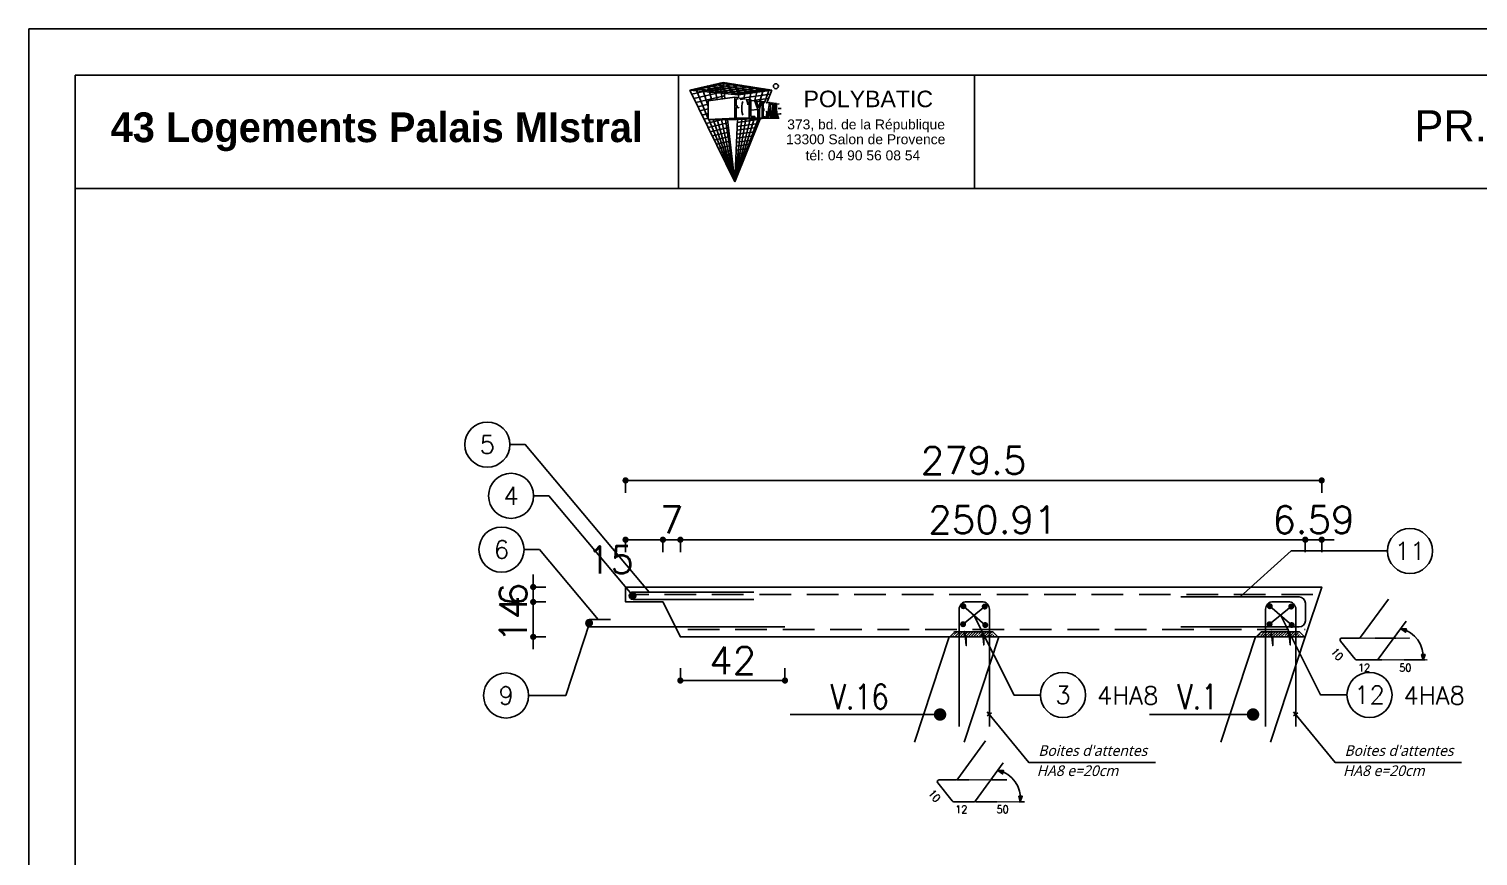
# Model space of a CAD drawing. Header units: millimetres. Extents: x -21776 to 63757, y -7870 to 8483.
# Drawn here: x 55159 to 55740, y -4853 to -4522 of the extents above; entities that cross this region are included whole.
import ezdxf
from ezdxf.enums import TextEntityAlignment as Align

# ---------------------------------------------------------------- set-up
doc = ezdxf.new("R2010")
doc.units = ezdxf.units.MM
doc.header["$PDMODE"] = 34
for name, pattern in [('CACHEX2', [19.05, 12.7, -6.35]), ('CONTINUE', [0]), ('HIDDEN2', [0.1875, 0.125, -0.0625])]:
    doc.linetypes.add(name, pattern=pattern)
for name, color, linetype in [('COTATION', 1, 'Continuous'), ('GO-CARTOUCHE', 7, 'Continuous'), ('GO-COTATION', 1, 'Continuous'), ('GO-FER-HA', 140, 'Continuous'), ('GO-TEXTE', 9, 'Continuous'), ('GO-TEXTE-ACIER', 3, 'Continuous'), ('GO-TEXTE-FER', 3, 'Continuous'), ('préfa v', 2, 'Continuous'), ('STR_TS_TXT', 7, 'Continuous'), ('STR_VOI-POT', 6, 'Continuous'), ('TEXTE-ACIER', 3, 'Continuous')]:
    doc.layers.add(name, color=color, linetype=linetype)
doc.styles.add('Lucida', font='')
doc.styles.get("Standard").update_dxf_attribs({"font": 'romans.shx'})
doc.styles.add('TEXTE', font='romans.shx')
doc.styles.add('TEXTE TS', font='romans.shx', dxfattribs={"width": 0.7, "oblique": 15})
doc.styles.add('TEXTEBA', font='ARIAL.TTF')
doc.styles.get('Lucida').set_extended_font_data('Lucida Sans', italic=True)
doc.dimstyles.new('COUPE-20', dxfattribs={"dimscale": 0.5, "dimtxt": 22, "dimasz": 5, "dimexe": 0.05, "dimexo": 0, "dimgap": 5, "dimtad": 1, "dimdsep": 46, "dimtxsty": 'Standard', "dimblk1": 'DOT', "dimblk2": 'DOT', "dimsah": 1, "dimcen": 0, "dimdle": 150, "dimclrd": 1, "dimclre": 1, "dimclrt": 7, "dimadec": 0, "dimazin": 0, "dimtfac": 1, "dimtix": 1, "dimtmove": 2, "dimatfit": 3, "dimldrblk": 'DOT', "dimfxl": 0, "dimtvp": 1, "dimtolj": 1, "dimtzin": 0, "dimarcsym": 0})

# ---------------------------------------------------------------- blocks, each defined once
blk = doc.blocks.new('_DOT')
at = {"color": 0, "linetype": 'ByBlock'}
blk.add_line((-0.5, 0), (-1, 0), dxfattribs=at)
at = {"color": 0, "linetype": 'ByBlock', "const_width": 0.5}
blk.add_lwpolyline([(-0.25, 0, 1), (0.25, 0, 1)], format="xyb", close=True, dxfattribs=at)
blk = doc.blocks.new('*D2200')
at = {"layer": 'DEFPOINTS', "color": 0}
for p in [(55420.14, -4726.52), (55420.14, -4765.5), (55671.05, -4765.5)]:
    blk.add_point(p, dxfattribs=at)
at = {"layer": 'préfa v', "color": 1, "lineweight": -2}
for p, q in [((55420.14, -4731.52), (55420.14, -4726.5)), ((55668.55, -4726.52), (55422.64, -4726.52)), ((55671.05, -4731.52), (55671.05, -4726.5))]:
    blk.add_line(p, q, dxfattribs=at)
at = {"layer": 'préfa v', "color": 1, "lineweight": -2, "xscale": 2.5, "yscale": 2.5, "zscale": 2.5, "rotation": 180}
blk.add_blockref('_DOT', (55420.14, -4726.52), dxfattribs=at)
at = {"layer": 'préfa v', "color": 1, "lineweight": -2, "xscale": 2.5, "yscale": 2.5, "zscale": 2.5}
blk.add_blockref('_DOT', (55671.05, -4726.52), dxfattribs=at)
at = {"layer": 'préfa v', "color": 7, "insert": (55545.59, -4718.52), "char_height": 11, "attachment_point": 5}
blk.add_mtext('\\A1;250.91', dxfattribs=at)
blk = doc.blocks.new('*D2201')
at = {"layer": 'DEFPOINTS', "color": 0}
for p in [(55413.14, -4726.52), (55413.14, -4751.5), (55420.14, -4765.5)]:
    blk.add_point(p, dxfattribs=at)
at = {"layer": 'préfa v', "color": 1, "lineweight": -2}
for p, q in [((55410.64, -4726.52), (55408.14, -4726.52)), ((55413.14, -4731.52), (55413.14, -4726.5)), ((55420.14, -4726.52), (55413.14, -4726.52)), ((55420.14, -4731.52), (55420.14, -4726.5)), ((55422.64, -4726.52), (55425.14, -4726.52))]:
    blk.add_line(p, q, dxfattribs=at)
at = {"layer": 'préfa v', "color": 1, "lineweight": -2, "xscale": 2.5, "yscale": 2.5, "zscale": 2.5}
blk.add_blockref('_DOT', (55413.14, -4726.52), dxfattribs=at)
at = {"layer": 'préfa v', "color": 1, "lineweight": -2, "xscale": 2.5, "yscale": 2.5, "zscale": 2.5, "rotation": 180}
blk.add_blockref('_DOT', (55420.14, -4726.52), dxfattribs=at)
at = {"layer": 'préfa v', "color": 7, "insert": (55416.64, -4718.52), "char_height": 11, "attachment_point": 5}
blk.add_mtext('\\A1;7', dxfattribs=at)
blk = doc.blocks.new('*D2202')
at = {"layer": 'DEFPOINTS', "color": 0}
for p in [(55398.14, -4726.52), (55398.14, -4751.5), (55413.14, -4751.5)]:
    blk.add_point(p, dxfattribs=at)
at = {"layer": 'préfa v', "color": 1, "lineweight": -2}
for p, q in [((55398.14, -4731.52), (55398.14, -4726.5)), ((55410.64, -4726.52), (55400.64, -4726.52)), ((55413.14, -4731.52), (55413.14, -4726.5))]:
    blk.add_line(p, q, dxfattribs=at)
at = {"layer": 'préfa v', "color": 1, "lineweight": -2, "xscale": 2.5, "yscale": 2.5, "zscale": 2.5, "rotation": 180}
blk.add_blockref('_DOT', (55398.14, -4726.52), dxfattribs=at)
at = {"layer": 'préfa v', "color": 1, "lineweight": -2, "xscale": 2.5, "yscale": 2.5, "zscale": 2.5}
blk.add_blockref('_DOT', (55413.14, -4726.52), dxfattribs=at)
at = {"layer": 'préfa v', "color": 7, "insert": (55392.02, -4734.6), "char_height": 11, "attachment_point": 5}
blk.add_mtext('\\A1;15', dxfattribs=at)
blk = doc.blocks.new('*D2203')
at = {"layer": 'DEFPOINTS', "color": 0}
for p in [(55677.64, -4702.71), (55398.14, -4745.5), (55677.64, -4745.5)]:
    blk.add_point(p, dxfattribs=at)
at = {"layer": 'préfa v', "color": 1, "lineweight": -2}
for p, q in [((55398.14, -4707.71), (55398.14, -4702.68)), ((55400.64, -4702.71), (55675.14, -4702.71)), ((55677.64, -4707.71), (55677.64, -4702.68))]:
    blk.add_line(p, q, dxfattribs=at)
at = {"layer": 'préfa v', "color": 1, "lineweight": -2, "xscale": 2.5, "yscale": 2.5, "zscale": 2.5, "rotation": 180}
blk.add_blockref('_DOT', (55398.14, -4702.71), dxfattribs=at)
at = {"layer": 'préfa v', "color": 1, "lineweight": -2, "xscale": 2.5, "yscale": 2.5, "zscale": 2.5}
blk.add_blockref('_DOT', (55677.64, -4702.71), dxfattribs=at)
at = {"layer": 'préfa v', "color": 7, "insert": (55537.89, -4694.71), "char_height": 11, "attachment_point": 5}
blk.add_mtext('\\A1;279.5', dxfattribs=at)
blk = doc.blocks.new('*D2220')
at = {"layer": 'DEFPOINTS', "color": 0}
for p in [(55462.14, -4761.5), (55420.14, -4765.5), (55462.14, -4783.03)]:
    blk.add_point(p, dxfattribs=at)
at = {"layer": 'préfa v', "color": 1, "lineweight": -2}
for p, q in [((55420.14, -4778.03), (55420.14, -4783.05)), ((55462.14, -4778.03), (55462.14, -4783.05)), ((55422.64, -4783.03), (55459.64, -4783.03))]:
    blk.add_line(p, q, dxfattribs=at)
at = {"layer": 'préfa v', "color": 1, "lineweight": -2, "xscale": 2.5, "yscale": 2.5, "zscale": 2.5, "rotation": 180}
blk.add_blockref('_DOT', (55420.14, -4783.03), dxfattribs=at)
at = {"layer": 'préfa v', "color": 1, "lineweight": -2, "xscale": 2.5, "yscale": 2.5, "zscale": 2.5}
blk.add_blockref('_DOT', (55462.14, -4783.03), dxfattribs=at)
at = {"layer": 'préfa v', "color": 7, "insert": (55441.14, -4775.03), "char_height": 11, "attachment_point": 5}
blk.add_mtext('\\A1;42', dxfattribs=at)
blk = doc.blocks.new('*D2224')
at = {"layer": 'DEFPOINTS', "color": 0}
for p in [(55398.14, -4745.5), (55361.06, -4751.5), (55398.14, -4751.5)]:
    blk.add_point(p, dxfattribs=at)
at = {"layer": 'préfa v', "color": 1, "lineweight": -2}
for p, q in [((55361.06, -4743), (55361.06, -4740.5)), ((55366.06, -4745.5), (55361.04, -4745.5)), ((55361.06, -4745.5), (55361.06, -4751.5)), ((55366.06, -4751.5), (55361.04, -4751.5)), ((55361.06, -4754), (55361.06, -4756.5))]:
    blk.add_line(p, q, dxfattribs=at)
at = {"layer": 'préfa v', "color": 1, "lineweight": -2, "xscale": 2.5, "yscale": 2.5, "zscale": 2.5}
for p, rotation in [((55361.06, -4745.5), 270), ((55361.06, -4751.5), 90)]:
    blk.add_blockref('_DOT', p, dxfattribs=dict(at, rotation=rotation))
at = {"layer": 'préfa v', "color": 7, "insert": (55353.06, -4748.5), "char_height": 11, "attachment_point": 5, "rotation": 90}
blk.add_mtext('\\A1;6', dxfattribs=at)
blk = doc.blocks.new('*D2225')
at = {"layer": 'DEFPOINTS', "color": 0}
for p in [(55398.14, -4751.5), (55361.06, -4765.5), (55420.14, -4765.5)]:
    blk.add_point(p, dxfattribs=at)
at = {"layer": 'préfa v', "color": 1, "lineweight": -2}
for p, q in [((55361.06, -4749), (55361.06, -4746.5)), ((55366.06, -4751.5), (55361.04, -4751.5)), ((55361.06, -4751.5), (55361.06, -4765.5)), ((55366.06, -4765.5), (55361.04, -4765.5)), ((55361.06, -4768), (55361.06, -4770.5))]:
    blk.add_line(p, q, dxfattribs=at)
at = {"layer": 'préfa v', "color": 1, "lineweight": -2, "xscale": 2.5, "yscale": 2.5, "zscale": 2.5}
for p, rotation in [((55361.06, -4751.5), 270), ((55361.06, -4765.5), 90)]:
    blk.add_blockref('_DOT', p, dxfattribs=dict(at, rotation=rotation))
at = {"layer": 'préfa v', "color": 7, "insert": (55353.06, -4758.5), "char_height": 11, "attachment_point": 5, "rotation": 90}
blk.add_mtext('\\A1;14', dxfattribs=at)
blk = doc.blocks.new('*D2229')
at = {"layer": 'DEFPOINTS', "color": 0}
for p in [(55677.64, -4726.5), (55677.64, -4745.5), (55671.05, -4765.5)]:
    blk.add_point(p, dxfattribs=at)
at = {"layer": 'préfa v', "color": 1, "lineweight": -2}
for p, q in [((55668.55, -4726.5), (55666.05, -4726.5)), ((55671.05, -4731.5), (55671.05, -4726.47)), ((55671.05, -4726.5), (55677.64, -4726.5)), ((55677.64, -4731.5), (55677.64, -4726.47)), ((55680.14, -4726.5), (55682.64, -4726.5))]:
    blk.add_line(p, q, dxfattribs=at)
at = {"layer": 'préfa v', "color": 1, "lineweight": -2, "xscale": 2.5, "yscale": 2.5, "zscale": 2.5}
blk.add_blockref('_DOT', (55671.05, -4726.5), dxfattribs=at)
at = {"layer": 'préfa v', "color": 1, "lineweight": -2, "xscale": 2.5, "yscale": 2.5, "zscale": 2.5, "rotation": 180}
blk.add_blockref('_DOT', (55677.64, -4726.5), dxfattribs=at)
at = {"layer": 'préfa v', "color": 7, "insert": (55674.34, -4718.5), "char_height": 11, "attachment_point": 5}
blk.add_mtext('\\A1;6.59', dxfattribs=at)
blk = doc.blocks.new('staboxdetail')
at = {"layer": 'GO-TEXTE-FER'}
blk.add_lwpolyline([(-8.57, 15.58), (-19.76, 0.33, -0.238859), (-20.41, 0), (-27.16, 0, 0.630281), (-27.79, -1.3), (-21.96, -8.52, 0.226783), (-21.34, -8.82), (-13.3, -8.82, 0.238859), (-12.65, -8.49), (-1.46, 6.77)], format="xyb", dxfattribs=at)
at = {"layer": 'GO-TEXTE-FER', "color": 1, "flags": 128}
for points in [[(-3.64, 3.75), (-1.35, 3.64), (-1.75, 2.31), (-3.64, 3.75)], [(5.34, -8.85), (4.78, -6.62), (6.18, -6.63), (5.34, -8.85)]]:
    blk.add_lwpolyline(points, dxfattribs=at)
at = {"layer": 'GO-TEXTE-FER', "color": 1}
blk.add_arc((-6, -7.43), 11.43, 352.85098, 78.09196, dxfattribs=at)
at = {"layer": 'TEXTE-ACIER', "color": 1, "linetype": 'HIDDEN2', "ltscale": 0.025}
for p, q in [((-20, 0), (0, 0)), ((-12.89, -8.82), (7.11, -8.82))]:
    blk.add_line(p, q, dxfattribs=at)
at = {"layer": 'GO-TEXTE-FER', "color": 1, "style": 'TEXTE', "width": 0.9}
blk.add_text('10', height=3.15, rotation=309.81851, dxfattribs=at).set_placement((-31.88, -5.6))
for s, p in [('12', (-20.75, -13.49)), ('50', (-4.19, -13.49))]:
    blk.add_text(s, height=3.15, dxfattribs=at).set_placement(p)
blk = doc.blocks.new('stab')
at = {"layer": 'GO-FER-HA'}
h = blk.add_hatch(dxfattribs=at)
h.set_pattern_fill('ANSI31', color=9, scale=6.075, angle=-540, style=0)
h.set_pattern_definition([(315, (-54992.6584, 395894.73794), (-0.536959212, -0.536959212), [])])
h.paths.add_polyline_path([(8.55, 0), (6.53, -2.03), (4.9, -2.03), (4.9, 0)])
h.paths.add_polyline_path([(4.9, 0), (4.9, -2.03), (1.75, -2.03), (1.95, 0)])
h.paths.add_polyline_path([(1.41, 0), (1.73, -2.03), (-8.03, -2.03), (-7.82, 0)])
h.paths.add_polyline_path([(-8.11, -1.56), (-9.67, 0), (-8.25, 0)])
at = {"layer": 'COTATION'}
for p, q in [((4.33, -12.16), (-4.35, -5.08)), ((4.55, -4.74), (-4.24, -12.3))]:
    blk.add_line(p, q, dxfattribs=at)
at = {"layer": 'GO-FER-HA', "color": 1}
blk.add_lwpolyline([(-5.93, 36.01), (-5.93, 0.57), (-5.93, -11.07, 0.414214), (-2.89, -14.1), (3.18, -14.1, 0.414214), (6.22, -11.07), (6.22, 36.01)], format="xyb", dxfattribs=at)
blk.add_lwpolyline([(-7.65, -2.03), (-9.67, 0), (9.67, 0), (7.65, -2.03)], close=True, dxfattribs=at)
blk.add_lwpolyline([(-3.88, 0), (-3.68, -2.22), (-3.09, 3.47), (-3.09, 0), (3.09, 0), (3.42, -2.09), (3.94, 3.21), (3.94, 0)], dxfattribs=at)
at = {"layer": 'GO-FER-HA', "color": 6, "linetype": 'Continuous', "const_width": 1.2}
for points in [[(-3.75, -5.08, -1), (-4.95, -5.08, -1)], [(5.15, -4.74, -1), (3.95, -4.74, -1)], [(-3.64, -12.3, -1), (-4.84, -12.3, -1)], [(4.93, -12.16, -1), (3.73, -12.16, -1)]]:
    blk.add_lwpolyline(points, format="xyb", close=True, dxfattribs=at)

msp = doc.modelspace()

# ---------------------------------------------------------------- linework, layer by layer
at = {"layer": 'COTATION'}
for points in [[(55351.70953, -4688.33775), (55357.85163, -4688.33775), (55407.55287, -4747.50356)], [(55361.23775, -4708.91399), (55367.37986, -4708.91399), (55401.39719, -4749.40922)], [(55357.39693, -4730.46942), (55363.53903, -4730.46942), (55387.08864, -4758.50356)], [(55464.25329, -4796.67119), (55524.40903, -4796.67119)], [(55608.51392, -4796.67119), (55650.07593, -4796.67119)]]:
    msp.add_lwpolyline(points, dxfattribs=at)
at = {"layer": 'COTATION', "const_width": 2.5}
for points in [[(55523.15903, -4796.67119, -1), (55525.65903, -4796.67119, -1)], [(55648.82593, -4796.67119, -1), (55651.32593, -4796.67119, -1)]]:
    msp.add_lwpolyline(points, format="xyb", close=True, dxfattribs=at)
at = {"layer": 'GO-CARTOUCHE', "color": 9, "linetype": 'CONTINUE'}
for p, q in [((55423.88535, -4546.06632), (55437.27852, -4542.95163)), ((55425.39476, -4546.21007), (55438.78769, -4543.19118)), ((55428.41356, -4546.49758), (55441.80604, -4543.67029)), ((55434.89815, -4549.89959), (55433.5933, -4543.80866)), ((55433.5933, -4543.80866), (55453.24601, -4546.57633)), ((55436.97187, -4549.59463), (55436.02029, -4543.24425)), ((55436.02029, -4543.24425), (55455.68053, -4546.23663)), ((55438.03861, -4549.43776), (55437.27852, -4542.95163)), ((55437.27852, -4542.95163), (55456.90106, -4546.06632)), ((55423.88535, -4546.06632), (55443.5079, -4547.93514)), ((55423.88535, -4546.06632), (55441.95055, -4582.81966)), ((55424.70643, -4547.73678), (55437.49089, -4544.76382)), ((55425.5275, -4549.40723), (55437.70325, -4546.576)), ((55431.36061, -4557.54868), (55426.31234, -4545.50191)), ((55426.31234, -4545.50191), (55445.94243, -4547.59543)), ((55426.34857, -4551.07769), (55437.91562, -4548.38819)), ((55431.36061, -4552.45382), (55428.73933, -4544.93749)), ((55428.73933, -4544.93749), (55448.37695, -4547.25573)), ((55431.16631, -4544.37308), (55450.81148, -4546.91603)), ((55432.80292, -4550.20771), (55431.16631, -4544.37308)), ((55441.95055, -4548.86247), (55431.36061, -4550.41982)), ((55431.43236, -4546.78508), (55444.82438, -4544.14939)), ((55434.45116, -4547.07259), (55447.84273, -4544.62849)), ((55437.46996, -4547.36009), (55450.86108, -4545.10759)), ((55440.48877, -4547.6476), (55453.87942, -4545.5867)), ((55443.69378, -4549.13501), (55441.95055, -4548.86247)), ((55441.95055, -4548.86247), (55441.95055, -4557.87744)), ((55441.99817, -4547.79135), (55455.3886, -4545.82625)), ((55442.57349, -4552.49082), (55442.57349, -4549.59037)), ((55443.36569, -4549.71422), (55442.57349, -4549.59037)), ((55443.5079, -4547.93514), (55443.45599, -4549.09783)), ((55456.90106, -4546.06632), (55443.5079, -4547.93514)), ((55443.94253, -4549.45027), (55456.22154, -4547.73681)), ((55444.1418, -4549.79362), (55446.10815, -4549.50762)), ((55445.94243, -4547.59543), (55445.71961, -4549.56159)), ((55446.86231, -4550.28162), (55446.49979, -4549.69815)), ((55448.37695, -4547.25573), (55447.83643, -4549.78268)), ((55450.81148, -4546.91603), (55450.01976, -4550.12402)), ((55450.20201, -4550.15252), (55455.54202, -4549.40729)), ((55453.24601, -4546.57633), (55452.01829, -4550.51568)), ((55455.68053, -4546.23663), (55453.98867, -4550.74453)), ((55454.81533, -4551.19376), (55456.90106, -4546.06632)), ((55427.16964, -4552.74815), (55431.36061, -4551.77376)), ((55427.99071, -4554.4186), (55431.36061, -4553.63518)), ((55428.81178, -4556.08906), (55431.36061, -4555.49657)), ((55431.36061, -4550.41982), (55431.36061, -4557.89507)), ((55442.57349, -4552.49082), (55443.20066, -4552.53948)), ((55443.42538, -4553.18173), (55442.57349, -4553.11563)), ((55442.57349, -4553.11563), (55442.57349, -4557.27213)), ((55443.73944, -4552.87272), (55443.42538, -4553.18173)), ((55444.85738, -4552.46537), (55444.8189, -4553.31857)), ((55444.8189, -4553.31857), (55444.87849, -4554.61005)), ((55444.99586, -4551.41547), (55444.85738, -4552.46537)), ((55444.87849, -4554.61005), (55445.1663, -4556.07624)), ((55445.22309, -4550.57838), (55444.99586, -4551.41547)), ((55447.80617, -4549.77795), (55446.65459, -4549.9473)), ((55447.1067, -4550.98011), (55446.86231, -4550.28162)), ((55447.29412, -4551.98885), (55447.1067, -4550.98011)), ((55447.80617, -4557.27213), (55447.80617, -4549.7711)), ((55448.42911, -4549.87534), (55447.80617, -4549.77795)), ((55448.42911, -4556.6492), (55448.42911, -4549.87534)), ((55448.42911, -4550.39212), (55449.99013, -4550.17735)), ((55448.42911, -4550.39212), (55448.4296, -4556.6492)), ((55448.4296, -4554.11475), (55451.25972, -4553.86628)), ((55449.96905, -4550.1161), (55451.25972, -4553.86628)), ((55450.52606, -4550.20318), (55449.96905, -4550.1161)), ((55449.99013, -4550.17735), (55451.25972, -4553.86628)), ((55450.52606, -4550.20318), (55451.55409, -4553.19023)), ((55452.27933, -4550.47729), (55450.70032, -4550.7095)), ((55451.25972, -4557.27213), (55451.25972, -4553.86628)), ((55452.27933, -4550.47729), (55451.55409, -4553.19023)), ((55452.77449, -4550.5547), (55451.88266, -4553.8908)), ((55451.88266, -4557.2645), (55451.88598, -4553.8784)), ((55451.88266, -4557.27213), (55451.88266, -4553.8908)), ((55451.88598, -4553.8784), (55452.75615, -4550.62331)), ((55452.77449, -4550.5547), (55452.27933, -4550.47729)), ((55452.75615, -4550.62331), (55452.94166, -4550.59553)), ((55452.94166, -4550.58084), (55452.76037, -4550.6075)), ((55452.94166, -4557.27213), (55452.94166, -4550.58084)), ((55454.14814, -4550.76946), (55452.94166, -4550.58084)), ((55454.08078, -4551.20028), (55453.37771, -4551.09036)), ((55453.37771, -4553.71445), (55453.37771, -4551.09036)), ((55453.37771, -4553.71445), (55453.94592, -4553.75853)), ((55453.37771, -4554.15182), (55453.91219, -4554.19328)), ((55453.37771, -4556.83608), (55453.37771, -4554.15182)), ((55454.5619, -4551.11973), (55454.86251, -4551.07778)), ((55455.87002, -4551.03866), (55454.61361, -4551.22343)), ((55454.63912, -4554.53315), (55454.7189, -4554.78554)), ((55454.7189, -4554.78554), (55454.79759, -4555.26651)), ((55454.79759, -4555.26651), (55454.81605, -4555.73487)), ((55455.34426, -4555.41965), (55455.29402, -4555.83826)), ((55455.39494, -4554.99731), (55455.34426, -4555.41965)), ((55455.42118, -4554.77865), (55455.39494, -4554.99731)), ((55455.43844, -4554.63487), (55455.42118, -4554.77865)), ((55455.45246, -4554.51805), (55455.43844, -4554.63487)), ((55455.4849, -4554.24772), (55455.45246, -4554.51805)), ((55455.55212, -4553.68759), (55455.4849, -4554.24772)), ((55455.62577, -4553.07391), (55455.55212, -4553.68759)), ((55455.80799, -4555.21511), (55455.56184, -4557.2662)), ((55455.87002, -4551.03866), (55455.62577, -4553.07391)), ((55455.80799, -4555.21511), (55456.24453, -4555.24897)), ((55455.85999, -4554.78177), (55456.02337, -4553.42042)), ((55455.85999, -4554.78177), (55456.19113, -4554.80746)), ((55456.1804, -4551.08719), (55455.87002, -4551.03866)), ((55456.02337, -4553.42042), (55456.19113, -4554.80746)), ((55456.1804, -4551.08719), (55456.92774, -4557.2662)), ((55456.20737, -4551.31018), (55456.92846, -4551.20414)), ((55456.24453, -4555.24897), (55456.48923, -4557.27213)), ((55456.25755, -4551.72505), (55456.92846, -4551.64549)), ((55456.26902, -4551.81992), (55457.33337, -4551.7088)), ((55456.92846, -4551.20414), (55456.92846, -4551.64549)), ((55458.17434, -4551.39892), (55456.92846, -4551.20414)), ((55456.92846, -4551.64549), (55457.33337, -4551.7088)), ((55457.33337, -4557.2662), (55457.33337, -4551.7088)), ((55457.76943, -4551.77697), (55458.17434, -4551.84027)), ((55457.76943, -4557.2662), (55457.76943, -4551.77697)), ((55457.76943, -4551.8757), (55458.17434, -4551.84027)), ((55458.17434, -4551.84027), (55458.17434, -4551.39892)), ((55458.3327, -4551.42368), (55458.17434, -4551.47452)), ((55458.3327, -4551.42368), (55458.3327, -4557.26789)), ((55458.76876, -4551.49185), (55458.3327, -4551.42368)), ((55458.76876, -4551.49185), (55458.76876, -4557.27213)), ((55458.76876, -4551.69655), (55459.75658, -4551.60465)), ((55458.91059, -4554.47383), (55458.93527, -4555.0936)), ((55458.93527, -4555.0936), (55458.99426, -4555.66122)), ((55460.12666, -4553.43977), (55459.3921, -4553.5081)), ((55460.57294, -4553.50954), (55460.12666, -4553.43977)), ((55429.63286, -4557.75951), (55431.36061, -4557.35793)), ((55430.45393, -4559.42997), (55437.05848, -4557.89507)), ((55431.275, -4561.10042), (55439.18981, -4559.26129)), ((55431.36061, -4557.89507), (55442.57349, -4557.27213)), ((55442.4554, -4557.8766), (55431.36061, -4557.89507)), ((55441.95055, -4582.81966), (55431.50577, -4557.89507)), ((55432.09607, -4562.77088), (55439.40217, -4561.07348)), ((55441.95055, -4582.81966), (55433.25822, -4557.89507)), ((55441.95055, -4582.81966), (55434.95922, -4557.89507)), ((55441.95055, -4582.81966), (55436.61101, -4557.89507)), ((55441.95055, -4582.81966), (55438.21567, -4557.89507)), ((55441.95055, -4582.81966), (55439.0297, -4557.89507)), ((55441.95055, -4582.81966), (55452.23471, -4557.53777)), ((55451.42859, -4557.56578), (55441.95055, -4582.81966)), ((55449.80348, -4557.62224), (55441.95055, -4582.81966)), ((55448.15508, -4557.67951), (55441.95055, -4582.81966)), ((55446.48288, -4557.73761), (55441.95055, -4582.81966)), ((55444.78636, -4557.79655), (55441.95055, -4582.81966)), ((55443.06499, -4557.85635), (55441.95055, -4582.81966)), ((55442.4554, -4557.8766), (55445.58725, -4557.762)), ((55442.57349, -4557.27213), (55450.0798, -4557.27213)), ((55442.8708, -4562.20613), (55450.78539, -4561.1007)), ((55442.94159, -4560.62047), (55451.46491, -4559.43021)), ((55443.01238, -4559.0348), (55452.14443, -4557.75972)), ((55445.58725, -4557.762), (55446.1481, -4557.74148)), ((55446.19112, -4557.7399), (55452.93572, -4557.49311)), ((55447.80292, -4557.27305), (55452.94987, -4557.27213)), ((55448.42911, -4556.6492), (55450.0798, -4556.6492)), ((55448.4296, -4556.6492), (55450.0798, -4556.65427)), ((55450.0798, -4557.27213), (55450.0798, -4556.6492)), ((55450.0798, -4557.27213), (55451.26385, -4557.27213)), ((55451.25972, -4556.65427), (55451.26385, -4557.27213)), ((55451.26385, -4557.27213), (55451.88266, -4557.27213)), ((55452.93534, -4557.26619), (55458.3327, -4557.2662)), ((55452.93678, -4557.49307), (55459.77592, -4557.27483)), ((55452.94166, -4557.27213), (55454.26194, -4557.27213)), ((55453.37771, -4556.83608), (55454.12791, -4556.83608)), ((55454.50428, -4557.05924), (55454.25542, -4557.2662)), ((55454.25542, -4557.2662), (55455.1103, -4557.2662)), ((55454.68266, -4556.67452), (55454.50428, -4557.05924)), ((55454.78521, -4556.18057), (55454.68266, -4556.67452)), ((55454.81605, -4555.73487), (55454.78521, -4556.18057)), ((55455.17854, -4556.80051), (55455.12265, -4557.2662)), ((55455.24154, -4556.27558), (55455.17854, -4556.80051)), ((55455.29402, -4555.83826), (55455.24154, -4556.27558)), ((55457.76943, -4557.2662), (55458.3327, -4557.2662)), ((55458.3327, -4557.26789), (55458.76876, -4557.27213)), ((55458.99426, -4555.66122), (55459.08426, -4556.13854)), ((55459.08426, -4556.13854), (55459.21347, -4556.58078)), ((55459.21347, -4556.58078), (55459.41598, -4556.99355)), ((55459.41598, -4556.99355), (55459.64852, -4557.24871)), ((55460.10722, -4555.64961), (55459.44291, -4555.71141)), ((55460.10722, -4555.64961), (55460.54948, -4555.63342)), ((55432.91714, -4564.44134), (55439.61454, -4562.88566)), ((55433.73821, -4566.11179), (55439.8269, -4564.69784)), ((55434.55928, -4567.78225), (55440.03927, -4566.51003)), ((55442.65844, -4566.96313), (55448.74683, -4566.11215)), ((55442.72922, -4565.37747), (55449.42635, -4564.44167)), ((55442.80001, -4563.7918), (55450.10587, -4562.77118)), ((55435.38036, -4569.4527), (55440.25163, -4568.32221)), ((55436.20143, -4571.12316), (55440.464, -4570.1344)), ((55437.0225, -4572.79361), (55440.67637, -4571.94658)), ((55442.37528, -4573.3058), (55446.02875, -4572.7941)), ((55442.44607, -4571.72013), (55446.70827, -4571.12361)), ((55442.51686, -4570.13447), (55447.38779, -4569.45313)), ((55442.58765, -4568.5488), (55448.06731, -4567.78264))]:
    msp.add_line(p, q, dxfattribs=at)
at = {"layer": 'GO-CARTOUCHE', "linetype": 'Continuous'}
for points in [[(56272.23894, -5309.04286), (56272.23894, -4521.54286), (55158.60259, -4521.54286), (55158.60259, -5309.04286)], [(56253.68019, -5290.48411), (56253.68019, -4540.10161), (55177.16134, -4540.10161), (55177.16134, -5290.48411)]]:
    msp.add_lwpolyline(points, close=True, dxfattribs=at)
at = {"layer": 'GO-CARTOUCHE', "color": 2, "ltscale": 3}
for points in [[(55543.32483, -4795.55249), (55560.04894, -4815.90004), (55610.87339, -4815.90004)], [(55545.10945, -4796.00421), (55543.34024, -4797.20528)], [(55666.28819, -4795.55249), (55683.0123, -4815.90004), (55733.83676, -4815.90004)], [(55668.07282, -4796.00421), (55666.30361, -4797.20528)]]:
    msp.add_lwpolyline(points, dxfattribs=at)
at = {"layer": 'GO-CARTOUCHE', "color": 9, "linetype": 'CONTINUE'}
for centre in [(55458.49072, -4544.51691, 70.13956), (55458.49072, -4544.51691, 70.13956), (55458.49072, -4544.51691)]:
    msp.add_circle(centre, 0.9967, dxfattribs=at)
at = {"layer": 'GO-COTATION'}
for points in [[(55704.02903, -4731.03315), (55665.38933, -4731.03315), (55644.84486, -4749.50356)], [(55538.13326, -4757.00348), (55554.14435, -4788.83706), (55564.69947, -4788.83706)], [(55661.2071, -4756.98076), (55677.21819, -4788.81434), (55687.77331, -4788.81434)], [(55359.22803, -4789.03063), (55374.10924, -4789.03063), (55383.65558, -4759.97571)]]:
    msp.add_lwpolyline(points, dxfattribs=at)
at = {"layer": 'GO-TEXTE', "color": 7}
for points in [[(55419.3428, -4540.10161), (55419.3428, -4585.54823)], [(55538.24856, -4540.10161), (55538.24856, -4585.54823)], [(56253.68019, -4585.54823), (55177.16134, -4585.54823)]]:
    msp.add_lwpolyline(points, dxfattribs=at)
at = {"layer": 'GO-TEXTE-ACIER'}
for centre in [(55342.65277, -4688.33775), (55352.18099, -4708.91399), (55348.34017, -4730.46942), (55713.08579, -4731.03315), (55350.17127, -4789.03063), (55573.75623, -4788.83706), (55696.83007, -4788.81434)]:
    msp.add_circle(centre, 9.05676, dxfattribs=at)
at = {"layer": 'préfa v'}
for points in [[(55671.04953, -4765.50356), (55420.1396, -4765.50356), (55413.1396, -4751.50356), (55398.1396, -4751.50356), (55398.1396, -4745.50356), (55677.6396, -4745.50356), (55671.04953, -4765.50356)], [(55514.09068, -4807.72732), (55528.00356, -4765.50356), (55548.00356, -4765.50356), (55534.09068, -4807.72732)], [(55637.13665, -4807.72732), (55651.04953, -4765.50356), (55671.04953, -4765.50356), (55657.13665, -4807.72732)]]:
    msp.add_lwpolyline(points, dxfattribs=at)
at = {"layer": 'STR_VOI-POT'}
for points in [[(55449.6396, -4747.50356), (55401.1396, -4747.50356, 0.414213562), (55399.6396, -4749.00356), (55399.6396, -4749.00356, 0.414213562), (55401.1396, -4750.50356), (55449.6396, -4750.50356)], [(55621.09486, -4761.50356), (55668.59486, -4761.50356, 0.414213562), (55671.09486, -4759.00356), (55671.09486, -4752.00356, 0.414213562), (55668.59486, -4749.50356), (55621.09486, -4749.50356)], [(55462.1396, -4761.50356), (55383.6396, -4761.50356, -0.414213562), (55382.1396, -4760.00356), (55382.1396, -4760.00356, -0.414213562), (55383.6396, -4758.50356), (55392.1396, -4758.50356)]]:
    msp.add_lwpolyline(points, format="xyb", dxfattribs=at)
at = {"layer": 'STR_VOI-POT', "const_width": 1.44}
for points in [[(55400.43558, -4748.97571, -1), (55401.87558, -4748.97571, -1)], [(55382.93558, -4759.97571, -1), (55384.37558, -4759.97571, -1)]]:
    msp.add_lwpolyline(points, format="xyb", close=True, dxfattribs=at)
at = {"layer": 'STR_VOI-POT', "color": 1, "linetype": 'CACHEX2'}
for points in [[(55674.1396, -4748.50356), (55401.1396, -4748.50356)], [(55423.1396, -4762.50356), (55670.97656, -4762.50356)]]:
    msp.add_lwpolyline(points, dxfattribs=at)

# ---------------------------------------------------------------- block references
at = {"layer": 'préfa v', "xscale": -1, "rotation": 180}
for p in [(55538.00356, -4765.50356), (55661.04953, -4765.50356)]:
    msp.add_blockref('stab', p, dxfattribs=at)
at = {"layer": 'STR_VOI-POT'}
for p in [(55712.97659, -4765.95988), (55551.26352, -4822.83016)]:
    msp.add_blockref('staboxdetail', p, dxfattribs=at)

# ---------------------------------------------------------------- texts
at = {"layer": 'GO-CARTOUCHE', "color": 9, "style": 'TEXTEBA'}
for s, p in [('373, bd. de la République', (55463.05808, -4561.82679)), ('13300 Salon de Provence', (55462.59365, -4567.78495)), ('tél: 04 90 56 08 54', (55470.42124, -4574.25784))]:
    msp.add_text(s, height=3.9772727, dxfattribs=at).set_placement(p)
at = {"layer": 'GO-CARTOUCHE', "insert": (55298.25207, -4562.82492), "char_height": 11.9318181, "attachment_point": 5}
msp.add_mtext('{\\Fbold|c0;43 Logements Palais MIstral}', dxfattribs=at)
at = {"layer": 'GO-TEXTE', "color": 3, "style": 'TEXTEBA'}
msp.add_text('POLYBATIC', height=6.628788, dxfattribs=at).set_placement((55495.60316, -4549.60683), align=Align.MIDDLE)
at = {"layer": 'GO-TEXTE', "color": 2, "style": 'TEXTEBA'}
msp.add_text('PR.2', height=12.497088, dxfattribs=at).set_placement((55714.85378, -4566.645))
at = {"layer": 'GO-TEXTE', "linetype": 'Continuous', "style": 'Lucida'}
for s, p in [("Boites d'attentes", (55563.88139, -4813.27869)), ("Boites d'attentes", (55686.84476, -4813.27869)), ('HA8 e=20cm', (55563.23529, -4821.35662)), ('HA8 e=20cm', (55686.19865, -4821.35662))]:
    msp.add_text(s, height=4.256, rotation=359.99820245, dxfattribs=at).set_placement(p)
at = {"layer": 'GO-TEXTE-ACIER', "style": 'TEXTE'}
for s, p in [('5', (55342.65277, -4688.33775)), ('4', (55352.18099, -4708.91399)), ('6', (55348.34017, -4730.46942)), ('11', (55713.08579, -4731.03315)), ('9', (55350.17127, -4789.03063)), ('3', (55573.75623, -4788.83706)), ('4HA8', (55599.74219, -4789.02615)), ('12', (55696.83007, -4788.81434)), ('4HA8', (55722.81603, -4789.00343))]:
    msp.add_text(s, height=7.2, dxfattribs=at).set_placement(p, align=Align.MIDDLE_CENTER)
at = {"layer": 'STR_TS_TXT', "style": 'TEXTE TS', "width": 0.8}
for s, p in [('V.16', (55480.42461, -4794.49008, -0.00589)), ('V.1', (55619.68022, -4794.49008, -0.00589))]:
    msp.add_text(s, height=10, dxfattribs=at).set_placement(p)

# ---------------------------------------------------------------- dimensions: what is measured, and where the dimension line sits
at = {"layer": 'préfa v'}
for base, p1, p2, picture, middle in [((55677.6396, -4702.70623), (55398.1396, -4745.50356), (55677.6396, -4745.50356), '*D2203', (55537.8896, -4694.70623)), ((55413.1396, -4726.52121), (55420.1396, -4765.50356), (55413.1396, -4751.50356), '*D2201', (55416.6396, -4718.52121)), ((55420.1396, -4726.52121), (55671.04953, -4765.50356), (55420.1396, -4765.50356), '*D2200', (55545.59456, -4718.52121)), ((55677.6396, -4726.49621), (55671.04953, -4765.50356), (55677.6396, -4745.50356), '*D2229', (55674.34456, -4718.49621)), ((55462.1396, -4783.02831), (55420.1396, -4765.50356), (55462.1396, -4761.50356), '*D2220', (55441.1396, -4775.02831))]:
    dim = msp.add_linear_dim(base=base, p1=p1, p2=p2, dimstyle='COUPE-20', dxfattribs=at)
    dim.commit()
    dim.dimension.update_dxf_attribs({"geometry": picture, "text_midpoint": middle})
dim = msp.add_linear_dim(base=(55398.1396, -4726.52121), p1=(55413.1396, -4751.50356), p2=(55398.1396, -4751.50356), dimstyle='COUPE-20', dxfattribs=at)
dim.commit()
dim.dimension.update_dxf_attribs({"geometry": '*D2202', "text_midpoint": (55392.02355, -4734.60119), "dimtype": 160})
for base, p1, p2, picture, middle in [((55361.06007, -4751.50356), (55398.1396, -4745.50356), (55398.1396, -4751.50356), '*D2224', (55353.06007, -4748.50356)), ((55361.06007, -4765.50356), (55398.1396, -4751.50356), (55420.1396, -4765.50356), '*D2225', (55353.06007, -4758.50356))]:
    dim = msp.add_linear_dim(base=base, p1=p1, p2=p2, angle=270, dimstyle='COUPE-20', dxfattribs=at)
    dim.commit()
    dim.dimension.update_dxf_attribs({"geometry": picture, "text_midpoint": middle})

doc.saveas('drawing.dxf')
